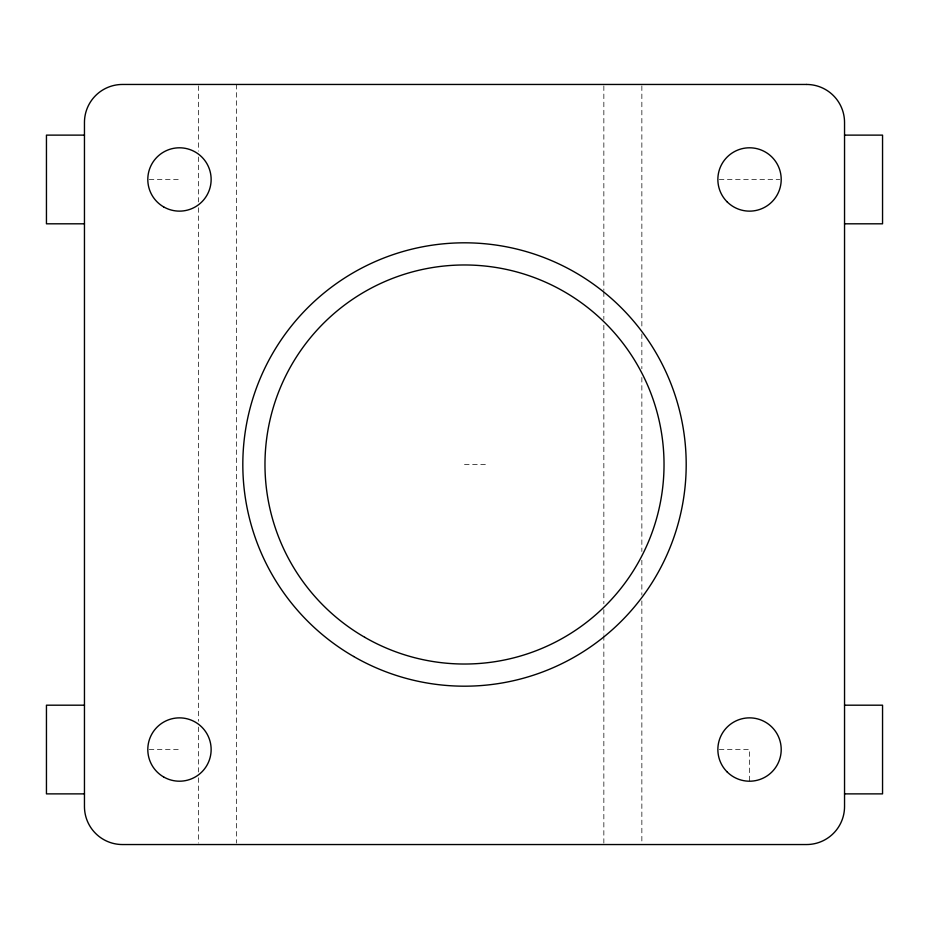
<?xml version="1.0" encoding="UTF-8"?>
<svg xmlns="http://www.w3.org/2000/svg" width="929" height="929" viewBox="0 0 929 929"><rect width="100%" height="100%" fill="white"/><g stroke="black" fill="none" stroke-linecap="round" stroke-linejoin="round"><path stroke-width="0.7" stroke-dasharray="4.64 3.48" d="M149.232 179.471L179.471 179.471M719.301 179.471L779.768 179.471M464.5 464.5L488.062 464.5M149.232 749.529L179.471 749.529M719.301 749.529L749.529 749.529L749.529 781.208M641.858 85.909L641.858 328.146M641.858 333.952L641.858 368.767M641.858 377.464L641.858 551.536M641.858 560.233L641.858 595.048M641.858 600.854L641.858 843.091M603.85 85.909L603.85 290.429M603.85 291.88L603.85 319.448M603.85 325.243L603.85 603.757M603.85 609.552L603.85 634.217M603.85 635.668L603.85 843.091M236.477 84.458L236.477 843.091M198.469 85.909L198.469 151.183M198.469 156.978L198.469 201.953M198.469 207.748L198.469 721.252M198.469 727.047L198.469 772.022M198.469 777.817L198.469 843.091"/><path stroke-width="1.39" d="M84.458 135.123L46.45 135.123L46.45 223.808L84.458 223.808M844.542 135.123L882.55 135.123L882.55 223.808L844.542 223.808M84.458 705.192L46.45 705.192L46.45 793.877L84.458 793.877M844.542 705.192L882.55 705.192L882.55 793.877L844.542 793.877M806.546 84.458L122.454 84.458A38.008 38.008 0 0 0 84.458 122.454L84.458 806.546A38.008 38.008 0 0 0 122.454 844.542L806.546 844.542A38.008 38.008 0 0 0 844.542 806.546L844.542 122.454A38.008 38.008 0 0 0 806.546 84.458M353.659 656.489A221.694 221.694 0 0 0 686.194 464.5A221.694 221.694 0 0 0 353.659 272.511A221.694 221.694 0 0 0 353.659 656.489M163.632 206.888A31.667 31.667 0 0 0 211.138 179.471A31.667 31.667 0 0 0 163.632 152.042A31.667 31.667 0 0 0 163.632 206.888M727.14 771.929A31.667 31.667 0 0 0 780.128 757.727A31.667 31.667 0 0 0 741.342 718.941A31.667 31.667 0 0 0 727.14 771.929M163.632 776.958A31.667 31.667 0 0 0 211.138 749.529A31.667 31.667 0 0 0 163.632 722.112A31.667 31.667 0 0 0 163.632 776.958M727.14 201.86A31.667 31.667 0 0 0 780.128 187.658A31.667 31.667 0 0 0 741.342 148.872A31.667 31.667 0 0 0 727.14 201.86M364.737 637.294A199.526 199.526 0 0 0 664.026 464.5A199.526 199.526 0 0 0 364.737 291.706A199.526 199.526 0 0 0 364.737 637.294"/></g></svg>
